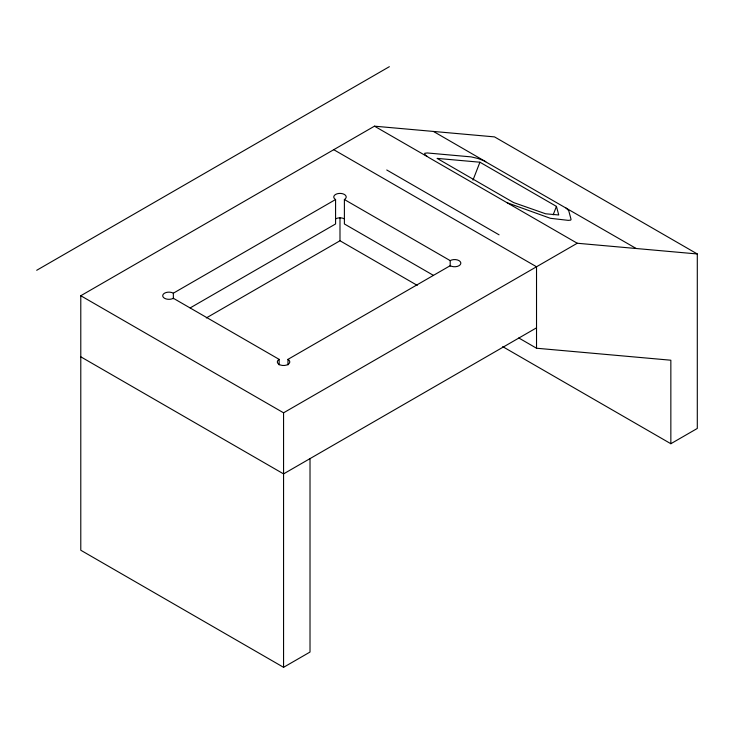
<?xml version="1.0" encoding="UTF-8"?>
<svg xmlns="http://www.w3.org/2000/svg" width="734" height="734" viewBox="0 0 734 734"><rect width="100%" height="100%" fill="white"/><g stroke="black" fill="none" stroke-linecap="round" stroke-linejoin="round"><path stroke-width="1.1" d="M472.98 180.105L479.926 162.214L556.445 206.392L558.739 214.97L545.637 213.796L513.607 202.566L437.088 158.388L479.926 162.214M553.179 214.805L556.445 206.392M36.7 270.286L389.359 66.684M310.014 458.622L310.014 652.049L283.563 667.316L80.786 550.243L80.786 295.738L374.478 126.175L494.523 136.891L697.3 253.964L697.3 428.445L670.848 443.721L502.689 346.632M279.149 364.917L279.149 359.366L173.352 298.279A6.23 3.597 0 0 1 164.535 298.279A6.23 3.597 0 0 1 164.535 293.187A6.23 3.597 0 0 1 173.352 293.187L335.576 199.529A6.23 3.597 0 0 1 335.576 194.446A6.23 3.597 0 0 1 344.393 194.446A6.23 3.597 0 0 1 344.393 199.529L344.393 223.962L433.381 275.342M190.17 307.913L335.576 223.962L335.576 199.529M206.309 317.941L339.989 240.761L417.233 285.361M287.967 364.917L287.967 359.366L450.19 265.708A6.23 3.597 0 0 0 459.007 265.708A6.23 3.597 0 0 0 459.007 260.616A6.23 3.597 0 0 0 450.19 260.616L344.393 199.529M80.786 295.738L283.563 412.811L577.254 243.248L697.3 253.964M536.526 327.841L283.563 473.889L80.786 356.816M518.773 337.961L536.526 348.228L670.848 360.22L670.848 443.721M636.222 248.514L483.963 160.829L478.017 158.489L471.118 156.883L427.28 152.966L424.665 153.305L425.096 154.902L428.445 157.324L577.254 243.248M507.249 202.777L550.362 218.301L568.263 220.365L570.74 220.117L571.052 219.365L568.703 210.612L566.015 208.025M374.478 126.175L427.041 156.461M386.754 169.985L499.065 234.825M333.75 149.69L536.526 266.763L536.526 348.228M433.436 131.441L485.77 161.709M450.19 260.616L450.19 266.167M339.989 217.86L339.989 240.761M283.563 412.811L283.563 667.316M173.352 293.187L173.352 298.747M287.967 359.366A6.23 3.597 0 0 1 287.967 364.449A6.23 3.597 0 0 1 279.149 364.449A6.23 3.597 0 0 1 279.149 359.366M335.576 218.879A6.23 3.597 0 0 1 344.393 218.879"/></g></svg>
